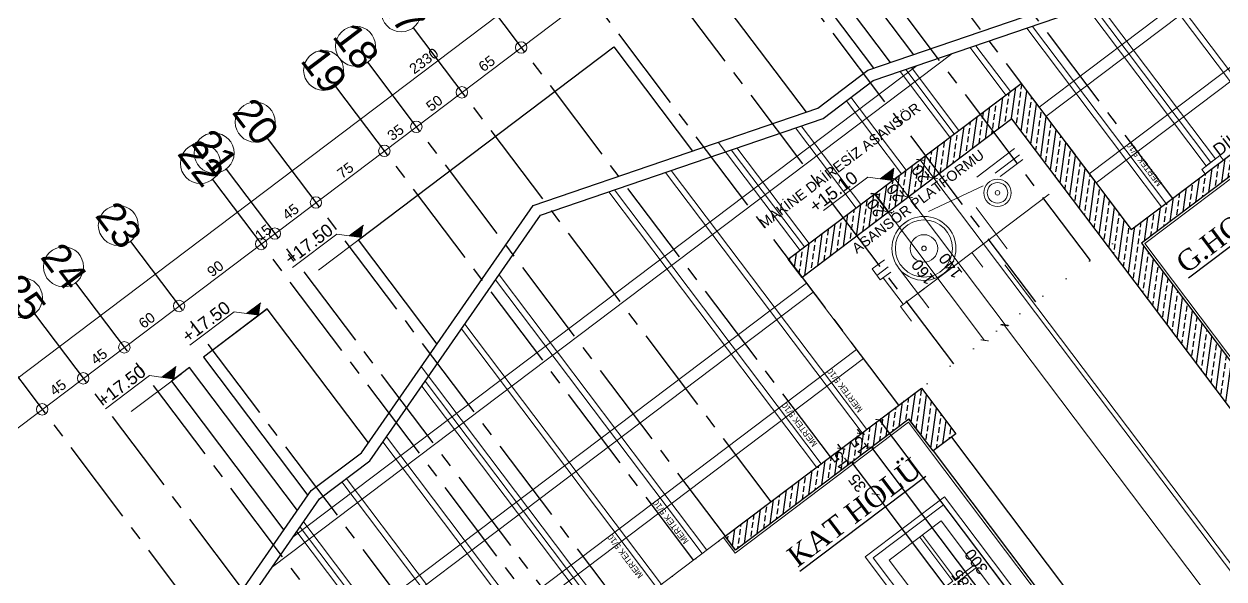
# Model space of a CAD drawing. Header units: millimetres. Extents: x 2232 to 85269, y -3593 to 5869.
# Drawn here: x 7541.7 to 7804.1, y -403.4 to -282.1 of the extents above; entities that cross this region are included whole.
import ezdxf

# ---------------------------------------------------------------- set-up
doc = ezdxf.new("R2010")
doc.units = ezdxf.units.MM
for name, pattern in [('CENTER2', [112.5, 75, -12.5, 12.5, -12.5]), ('DASHDOT2', [12.7, 6.35, -3.175, 0, -3.175]), ('DOTX2', [0.5, 0, -0.5])]:
    doc.linetypes.add(name, pattern=pattern)
for name, color, linetype in [("'YAZI", 7, 'Continuous'), ('DOĞRAMA', 33, 'Continuous'), ('GORUNUS', 125, 'Continuous'), ('Standart', 7, 'Continuous'), ('Yazi', 7, 'Continuous'), ('Ölçülendirme', 7, 'Continuous')]:
    doc.layers.add(name, color=color, linetype=linetype)
for name, color, linetype, lineweight in [('aks', 251, 'DASHDOT2', 35), ('DENIZLIK', 8, 'Continuous', 20), ('duvar', 232, 'Continuous', 30), ('G4', 67, 'Continuous', 30), ('iz', 1, 'DOTX2', 20), ('Kiris', 7, 'Continuous', 30), ('Mertek', 137, 'Continuous', 5), ('sıva iç', 21, 'Continuous', 0), ('tefriş', 252, 'Continuous', 5), ('yazı', 11, 'Continuous', 20), ('ölçü iç', 170, 'Continuous', 9), ('ÖLÇÜ İÇ', 7, 'Continuous', 9)]:
    doc.layers.add(name, color=color, linetype=linetype, lineweight=lineweight)
doc.styles.add('arial_1_18', font='arial.ttf', dxfattribs={"height": 0.2})
doc.styles.get("Standard").update_dxf_attribs({"font": 'arial.ttf'})
doc.styles.add('Times roman', font='times.ttf')
doc.dimstyles.new('zulay iç ölçü', dxfattribs={"dimtxt": 10, "dimasz": 5, "dimexe": 0.18, "dimexo": 0, "dimgap": 2, "dimtad": 3, "dimdec": 0, "dimzin": 0, "dimdsep": 46, "dimtxsty": 'Standard', "dimblk": 'ARCHTICK', "dimcen": 0.09, "dimse1": 1, "dimse2": 1, "dimadec": 0, "dimazin": 0, "dimtfac": 1, "dimtdec": 0, "dimtix": 1, "dimtofl": 0, "dimtmove": 0, "dimatfit": 3, "dimldrblk": 'ARCHTICK', "dimfxl": 1, "dimtolj": 1, "dimtzin": 0, "dimarcsym": 0})
pattern_1 = [(45, (0, 0), (-7.071068, 7.071068), []), (45, (7.071, 0), (-7.071068, 7.071068), [5, -2.5])]

# ---------------------------------------------------------------- blocks, each defined once
blk = doc.blocks.new('dsafsdfd')
at = {"layer": 'yazı'}
blk.add_hatch(color=256, dxfattribs=at).paths.add_polyline_path([(0, 4.89), (-9.78, 4.89), (-4.89, 0)])
for p, q in [((-45.23, 9.78), (-14.67, 9.78)), ((-14.67, 9.78), (-4.89, 0)), ((-34.77, 0), (0, 0)), ((-9.78, 4.89), (0, 4.89))]:
    blk.add_line(p, q, dxfattribs=at)
blk = doc.blocks.new('IDE991Entity4294')
at = {"layer": 'Standart', "linetype": 'Continuous', "lineweight": -3}
h = blk.add_hatch(dxfattribs=at)
h.set_pattern_fill('ANSI33', color=171, scale=40, style=0)
h.set_pattern_definition(pattern_1)
h.paths.add_polyline_path([(1570, 1350), (1545, 1350), (1545, 1510), (1570, 1510)])
blk = doc.blocks.new('IDE991Entity4295')
at = {"layer": 'Standart', "linetype": 'Continuous', "lineweight": -3}
h = blk.add_hatch(dxfattribs=at)
h.set_pattern_fill('ANSI33', color=171, scale=40, style=0)
h.set_pattern_definition(pattern_1)
h.paths.add_polyline_path([(1545, 1490), (1315, 1490), (1315, 1510), (1545, 1510)])
blk = doc.blocks.new('IDE991Entity4297')
at = {"layer": 'Standart', "linetype": 'Continuous', "lineweight": -3}
h = blk.add_hatch(dxfattribs=at)
h.set_pattern_fill('ANSI33', color=171, scale=40, style=0)
h.set_pattern_definition(pattern_1)
h.paths.add_polyline_path([(2175, 1335), (1570, 1335), (1570, 1350), (2175, 1350)])
blk = doc.blocks.new('IDE991Entity4299')
at = {"layer": 'Standart', "linetype": 'Continuous', "lineweight": -3}
h = blk.add_hatch(dxfattribs=at)
h.set_pattern_fill('ANSI33', color=171, scale=40, style=0)
h.set_pattern_definition(pattern_1)
h.paths.add_polyline_path([(1570, 1050), (1545, 1050), (1545, 1350), (1570, 1350)])
blk = doc.blocks.new('IDE991Entity4302')
at = {"layer": 'Standart', "linetype": 'Continuous', "lineweight": -3}
h = blk.add_hatch(dxfattribs=at)
h.set_pattern_fill('ANSI33', color=171, scale=40, style=0)
h.set_pattern_definition(pattern_1)
h.paths.add_polyline_path([(1340, 1300), (1315, 1300), (1315, 1350), (1340, 1350)])
blk = doc.blocks.new('IDE991Entity4303')
at = {"layer": 'Standart', "linetype": 'Continuous', "lineweight": -3}
h = blk.add_hatch(dxfattribs=at)
h.set_pattern_fill('ANSI33', color=171, scale=40, style=0)
h.set_pattern_definition(pattern_1)
h.paths.add_polyline_path([(1315, 1335), (1125, 1335), (1125, 1350), (1315, 1350)])
blk = doc.blocks.new('IDE991Entity5272')
at = {"layer": 'Standart', "color": 159, "linetype": 'Continuous', "lineweight": -3}
blk.add_lwpolyline([(1545, 1350), (1545, 1490)], dxfattribs=at)
blk = doc.blocks.new('IDE991Entity5273')
at = {"layer": 'Standart', "color": 159, "linetype": 'Continuous', "lineweight": -3}
blk.add_lwpolyline([(1570, 1510), (1570, 1350)], dxfattribs=at)
blk = doc.blocks.new('IDE991Entity5274')
at = {"layer": 'Standart', "color": 159, "linetype": 'Continuous', "lineweight": -3}
blk.add_lwpolyline([(1315, 1510), (1570, 1510)], dxfattribs=at)
blk = doc.blocks.new('IDE991Entity5275')
at = {"layer": 'Standart', "color": 159, "linetype": 'Continuous', "lineweight": -3}
blk.add_lwpolyline([(1315, 1490), (1315, 1510)], dxfattribs=at)
blk = doc.blocks.new('IDE991Entity5276')
at = {"layer": 'Standart', "color": 159, "linetype": 'Continuous', "lineweight": -3}
blk.add_lwpolyline([(1545, 1490), (1315, 1490)], dxfattribs=at)
blk = doc.blocks.new('IDE991Entity5280')
at = {"layer": 'Standart', "color": 159, "linetype": 'Continuous', "lineweight": -3}
blk.add_lwpolyline([(2175, 1335), (1570, 1335)], dxfattribs=at)
blk = doc.blocks.new('IDE991Entity5281')
at = {"layer": 'Standart', "color": 159, "linetype": 'Continuous', "lineweight": -3}
blk.add_lwpolyline([(1570, 1350), (1575, 1350)], dxfattribs=at)
blk = doc.blocks.new('IDE991Entity5287')
at = {"layer": 'Standart', "color": 159, "linetype": 'Continuous', "lineweight": -3}
blk.add_lwpolyline([(1545, -250), (1545, 1350)], dxfattribs=at)
blk = doc.blocks.new('IDE991Entity5295')
at = {"layer": 'Standart', "color": 159, "linetype": 'Continuous', "lineweight": -3}
blk.add_lwpolyline([(1315, 1300), (1315, 1335)], dxfattribs=at)
blk = doc.blocks.new('IDE991Entity5296')
at = {"layer": 'Standart', "color": 159, "linetype": 'Continuous', "lineweight": -3}
blk.add_lwpolyline([(1340, 1300), (1315, 1300)], dxfattribs=at)
blk = doc.blocks.new('IDE991Entity5297')
at = {"layer": 'Standart', "color": 159, "linetype": 'Continuous', "lineweight": -3}
blk.add_lwpolyline([(1340, 1350), (1340, 1300)], dxfattribs=at)
blk = doc.blocks.new('IDE991Entity5298')
at = {"layer": 'Standart', "color": 159, "linetype": 'Continuous', "lineweight": -3}
blk.add_lwpolyline([(1315, 1350), (1340, 1350)], dxfattribs=at)
blk = doc.blocks.new('IDE991Entity5299')
at = {"layer": 'Standart', "color": 159, "linetype": 'Continuous', "lineweight": -3}
blk.add_lwpolyline([(1125, 1335), (1125, 1350)], dxfattribs=at)
blk = doc.blocks.new('IDE991Entity5300')
at = {"layer": 'Standart', "color": 159, "linetype": 'Continuous', "lineweight": -3}
blk.add_lwpolyline([(1315, 1335), (1125, 1335)], dxfattribs=at)
blk = doc.blocks.new('IDE991Entity5301')
at = {"layer": 'Standart', "color": 159, "linetype": 'Continuous', "lineweight": -3}
blk.add_lwpolyline([(1125, 1350), (1315, 1350)], dxfattribs=at)
blk = doc.blocks.new('IDE991Entity5591')
at = {"layer": 'Standart', "color": 159, "linetype": 'Continuous', "lineweight": -3}
blk.add_lwpolyline([(1570, 1335), (1570, 1050)], dxfattribs=at)
blk = doc.blocks.new('IDE991Entity6529')
at = {"layer": 'Standart', "color": 159, "linetype": 'Continuous', "lineweight": -3}
blk.add_lwpolyline([(1575, 1350), (2175, 1350)], dxfattribs=at)
blk = doc.blocks.new('TRRTYT')
at = {"layer": 'Standart'}
for name in ['IDE991Entity4295', 'IDE991Entity5274', 'IDE991Entity5275', 'IDE991Entity4294', 'IDE991Entity5273', 'IDE991Entity5276', 'IDE991Entity5272', 'IDE991Entity4303', 'IDE991Entity5299', 'IDE991Entity5301', 'IDE991Entity4302', 'IDE991Entity5298', 'IDE991Entity5297', 'IDE991Entity4299', 'IDE991Entity5287', 'IDE991Entity4297', 'IDE991Entity5281', 'IDE991Entity6529', 'IDE991Entity5300', 'IDE991Entity5295', 'IDE991Entity5280', 'IDE991Entity5591', 'IDE991Entity5296']:
    blk.add_blockref(name, (1034515.6, -397430.9), dxfattribs=at)
blk = doc.blocks.new('FGDGFDGDF')
at = {"layer": 'DOĞRAMA', "lineweight": 18}
for p, q in [((681226.9, -207243.1), (681226.9, -207453.1)), ((681226.9, -207243.1), (681313.9, -207243.1)), ((681231.9, -207248.1), (681231.9, -207453.1)), ((681231.9, -207248.1), (681308.9, -207248.1)), ((681308.9, -207248.1), (681308.9, -207453.1)), ((681313.9, -207243.1, 0), (681313.9, -207453.1)), ((681313.9, -207243.1, 0), (681313.9, -207453.1)), ((681241.9, -207258.1), (681241.9, -207443.1, 0)), ((681241.9, -207258.1), (681298.9, -207258.1)), ((681262.5, -207258.1), (681262.5, -207306.3)), ((681265.5, -207258.1), (681265.5, -207306.3)), ((681298.9, -207258.1), (681298.9, -207443.1, 0.9)), ((681241.9, -207306.3), (681262.5, -207306.3)), ((681241.9, -207309.3), (681262.5, -207309.3)), ((681262.5, -207309.3), (681262.5, -207379.4)), ((681262.5, -207309.3), (681262.5, -207379.4, 1)), ((681265.5, -207306.3), (681298.9, -207306.3)), ((681265.5, -207309.3), (681265.5, -207379.4)), ((681265.5, -207309.3), (681298.9, -207309.3)), ((681265.5, -207309.3), (681265.5, -207379.4, 1)), ((681302.4, -207342.2), (681302.4, -207345.5)), ((681303.4, -207341.2), (681304.9, -207341.2)), ((681305.9, -207342.2), (681305.9, -207357.7)), ((681292.6, -207346.3), (681292.6, -207346.7)), ((681293.4, -207345.5), (681304.1, -207345.5)), ((681293.4, -207347.5), (681304.1, -207347.5)), ((681298.9, -207349.6), (681298.9, -207363.1)), ((681302.4, -207347.5), (681302.4, -207357.7)), ((681304.9, -207346.3), (681304.9, -207346.7)), ((681303.4, -207358.7), (681304.9, -207358.7)), ((681303.9, -207353.9), (681303.8, -207354.3)), ((681304.5, -207353.9), (681304.6, -207354.3)), ((681308.9, -207373.1, -0.3), (681308.9, -207453.1)), ((681241.9, -207379.4, -0.8), (681262.5, -207379.4, -0.8)), ((681241.9, -207379.4, -0.8), (681262.5, -207379.4, -0.8)), ((681241.9, -207384.4, -0.8), (681262.7, -207384.4, -0.8)), ((681262.7, -207384.4, -0.8), (681262.7, -207443.1)), ((681265.5, -207379.4, -0.8), (681298.9, -207379.4, -0.8)), ((681265.7, -207384.4, -0.8), (681265.7, -207443.1)), ((681265.7, -207384.4, -0.8), (681298.9, -207384.4, -0.8)), ((681241.9, -207443.1), (681293.9, -207443.1)), ((681241.9, -207443.1), (681262.7, -207443.1)), ((681265.7, -207443.1), (681298.9, -207443.1)), ((681226.9, -207453.1), (681313.9, -207453.1)), ((681308.9, -207453.1), (681226.9, -207453.1)), ((681231.9, -207453.1), (681226.9, -207453.1)), ((681226.9, -207453.1), (681313.9, -207453.1))]:
    blk.add_line(p, q, dxfattribs=at)
blk.add_lwpolyline([(681303.8, -207354.3, 0.012607), (681303.8, -207354.5, 0.072446), (681303.8, -207354.7, 0.071795), (681303.9, -207355, 0.083158), (681304, -207355.2, 0.146367), (681304, -207355.3, 0.132534), (681304.2, -207355.4, 0.233641), (681304.3, -207355.3, 0.106696), (681304.4, -207355.2, 0.083158), (681304.5, -207355, 0.071795), (681304.6, -207354.7, 0.072534), (681304.6, -207354.5, 0.012612), (681304.6, -207354.3, 0.114829)], format="xyb", dxfattribs=at)
for centre, radius, start, end in [((681303.4, -207342.2), 1, 90, 180), ((681304.9, -207342.2), 1, 0, 90), ((681293.4, -207346.3), 0.8, 90, 180), ((681293.4, -207346.7), 0.8, 180, 270), ((681304.2, -207353.2), 0.455, 341.5986, 197.7893), ((681303.3, -207353.7), 0.654, 345.1054, 40.0093), ((681304.1, -207346.3), 0.8, 0, 90), ((681304.1, -207346.7), 0.8, 270, 0), ((681305.1, -207353.7), 0.654, 140.5175, 194.8946), ((681303.4, -207357.7), 1, 180, 270), ((681304.9, -207357.7), 1, 270, 0)]:
    blk.add_arc(centre, radius, start, end, dxfattribs=at)
blk = doc.blocks.new('_ArchTick')
at = {"color": 0, "linetype": 'ByBlock', "const_width": 0.15}
blk.add_lwpolyline([(-0.5, -0.5), (0.5, 0.5)], dxfattribs=at)
blk = doc.blocks.new('*D2435')
at = {"layer": 'Defpoints', "color": 0, "transparency": 16777216}
for p in [(661197.5, -126478.5), (661197.5, -126493.5), (661204.5, -126493.5)]:
    blk.add_point(p, dxfattribs=at)
at = {"layer": 'ÖLÇÜ İÇ', "color": 0, "lineweight": -2, "transparency": 16777216}
for p, q in [((661204.5, -126478.5), (661204.5, -126473.5)), ((661204.5, -126493.5), (661204.5, -126498.5))]:
    blk.add_line(p, q, dxfattribs=at)
at = {"layer": 'ÖLÇÜ İÇ', "color": 0, "lineweight": -2, "transparency": 16777216, "xscale": 5, "yscale": 5, "zscale": 5}
for p, rotation in [((661204.5, -126478.5), 270), ((661204.5, -126493.5), 90)]:
    blk.add_blockref('_ArchTick', p, dxfattribs=dict(at, rotation=rotation))
at = {"layer": 'ÖLÇÜ İÇ', "color": 0, "transparency": 16777216, "insert": (661197.5, -126486), "char_height": 10, "attachment_point": 5, "rotation": 90}
blk.add_mtext('\\A1;15', dxfattribs=at)
blk = doc.blocks.new('*D2436')
at = {"layer": 'Defpoints', "color": 0, "transparency": 16777216}
for p in [(661197.5, -126493.5), (661177.2, -126528.5), (661204.5, -126528.5)]:
    blk.add_point(p, dxfattribs=at)
at = {"layer": 'ÖLÇÜ İÇ', "color": 0, "lineweight": -2, "transparency": 16777216}
blk.add_line((661204.5, -126493.5), (661204.5, -126528.5), dxfattribs=at)
at = {"layer": 'ÖLÇÜ İÇ', "color": 0, "lineweight": -2, "transparency": 16777216, "xscale": 5, "yscale": 5, "zscale": 5}
for p, rotation in [((661204.5, -126493.5), 90), ((661204.5, -126528.5), 270)]:
    blk.add_blockref('_ArchTick', p, dxfattribs=dict(at, rotation=rotation))
at = {"layer": 'ÖLÇÜ İÇ', "color": 0, "transparency": 16777216, "insert": (661197.5, -126511), "char_height": 10, "attachment_point": 5, "rotation": 90}
blk.add_mtext('\\A1;35', dxfattribs=at)
blk = doc.blocks.new('*D2437')
at = {"layer": 'Defpoints', "color": 0, "transparency": 16777216}
for p in [(661177.2, -126528.5), (661187, -126778.5), (661204.5, -126778.5)]:
    blk.add_point(p, dxfattribs=at)
at = {"layer": 'ÖLÇÜ İÇ', "color": 0, "lineweight": -2, "transparency": 16777216}
blk.add_line((661204.5, -126528.5), (661204.5, -126778.5), dxfattribs=at)
at = {"layer": 'ÖLÇÜ İÇ', "color": 0, "lineweight": -2, "transparency": 16777216, "xscale": 5, "yscale": 5, "zscale": 5}
for p, rotation in [((661204.5, -126528.5), 90), ((661204.5, -126778.5), 270)]:
    blk.add_blockref('_ArchTick', p, dxfattribs=dict(at, rotation=rotation))
at = {"layer": 'ÖLÇÜ İÇ', "color": 0, "transparency": 16777216, "insert": (661197.5, -126653.5), "char_height": 10, "attachment_point": 5, "rotation": 90}
blk.add_mtext('\\A1;250', dxfattribs=at)
blk = doc.blocks.new('*D2438')
at = {"layer": 'Defpoints', "color": 0, "transparency": 16777216}
for p in [(661246.2, -126478.5), (661246.2, -126778.5), (661246.2, -126778.5)]:
    blk.add_point(p, dxfattribs=at)
at = {"layer": 'ÖLÇÜ İÇ', "color": 0, "lineweight": -2, "transparency": 16777216}
blk.add_line((661246.2, -126478.5), (661246.2, -126778.5), dxfattribs=at)
at = {"layer": 'ÖLÇÜ İÇ', "color": 0, "lineweight": -2, "transparency": 16777216, "xscale": 5, "yscale": 5, "zscale": 5}
for p, rotation in [((661246.2, -126478.5), 90), ((661246.2, -126778.5), 270)]:
    blk.add_blockref('_ArchTick', p, dxfattribs=dict(at, rotation=rotation))
at = {"layer": 'ÖLÇÜ İÇ', "color": 0, "transparency": 16777216, "insert": (661239.2, -126628.5), "char_height": 10, "attachment_point": 5, "rotation": 90}
blk.add_mtext('\\A1;300', dxfattribs=at)
blk = doc.blocks.new('*D2439')
at = {"layer": 'Defpoints', "color": 0, "transparency": 16777216}
for p in [(661221, -126478.5), (661178.9, -126493.5), (661226.2, -126493.5)]:
    blk.add_point(p, dxfattribs=at)
at = {"layer": 'ÖLÇÜ İÇ', "color": 0, "lineweight": -2, "transparency": 16777216}
for p, q in [((661226.2, -126478.5), (661226.2, -126473.5)), ((661226.2, -126493.5), (661226.2, -126498.5))]:
    blk.add_line(p, q, dxfattribs=at)
at = {"layer": 'ÖLÇÜ İÇ', "color": 0, "lineweight": -2, "transparency": 16777216, "xscale": 5, "yscale": 5, "zscale": 5}
for p, rotation in [((661226.2, -126478.5), 270), ((661226.2, -126493.5), 90)]:
    blk.add_blockref('_ArchTick', p, dxfattribs=dict(at, rotation=rotation))
at = {"layer": 'ÖLÇÜ İÇ', "color": 0, "transparency": 16777216, "insert": (661219.2, -126486), "char_height": 10, "attachment_point": 5, "rotation": 90}
blk.add_mtext('\\A1;15', dxfattribs=at)
blk = doc.blocks.new('*D2440')
at = {"layer": 'Defpoints', "color": 0, "transparency": 16777216}
for p in [(661178.9, -126493.5), (661226.2, -126778.5), (661226.2, -126778.5)]:
    blk.add_point(p, dxfattribs=at)
at = {"layer": 'ÖLÇÜ İÇ', "color": 0, "lineweight": -2, "transparency": 16777216}
blk.add_line((661226.2, -126493.5), (661226.2, -126778.5), dxfattribs=at)
at = {"layer": 'ÖLÇÜ İÇ', "color": 0, "lineweight": -2, "transparency": 16777216, "xscale": 5, "yscale": 5, "zscale": 5}
for p, rotation in [((661226.2, -126493.5), 90), ((661226.2, -126778.5), 270)]:
    blk.add_blockref('_ArchTick', p, dxfattribs=dict(at, rotation=rotation))
at = {"layer": 'ÖLÇÜ İÇ', "color": 0, "transparency": 16777216, "insert": (661219.2, -126636), "char_height": 10, "attachment_point": 5, "rotation": 90}
blk.add_mtext('\\A1;285', dxfattribs=at)
blk = doc.blocks.new('*D2445')
at = {"layer": 'Defpoints', "color": 0, "transparency": 16777216}
for p in [(661221, -126478.5), (661178.9, -126493.5), (661226.2, -126493.5)]:
    blk.add_point(p, dxfattribs=at)
at = {"layer": 'ÖLÇÜ İÇ', "color": 0, "lineweight": -2, "transparency": 16777216}
for p, q in [((661226.2, -126478.5), (661226.2, -126473.5)), ((661226.2, -126493.5), (661226.2, -126498.5))]:
    blk.add_line(p, q, dxfattribs=at)
at = {"layer": 'ÖLÇÜ İÇ', "color": 0, "lineweight": -2, "transparency": 16777216, "xscale": 5, "yscale": 5, "zscale": 5}
for p, rotation in [((661226.2, -126478.5), 270), ((661226.2, -126493.5), 90)]:
    blk.add_blockref('_ArchTick', p, dxfattribs=dict(at, rotation=rotation))
at = {"layer": 'ÖLÇÜ İÇ', "color": 0, "transparency": 16777216, "insert": (661219.2, -126486), "char_height": 10, "attachment_point": 5, "rotation": 90}
blk.add_mtext('\\A1;15', dxfattribs=at)
blk = doc.blocks.new('*D2446')
at = {"layer": 'Defpoints', "color": 0, "transparency": 16777216}
for p in [(661178.9, -126493.5), (661226.2, -126778.5), (661226.2, -126778.5)]:
    blk.add_point(p, dxfattribs=at)
at = {"layer": 'ÖLÇÜ İÇ', "color": 0, "lineweight": -2, "transparency": 16777216}
blk.add_line((661226.2, -126493.5), (661226.2, -126778.5), dxfattribs=at)
at = {"layer": 'ÖLÇÜ İÇ', "color": 0, "lineweight": -2, "transparency": 16777216, "xscale": 5, "yscale": 5, "zscale": 5}
for p, rotation in [((661226.2, -126493.5), 90), ((661226.2, -126778.5), 270)]:
    blk.add_blockref('_ArchTick', p, dxfattribs=dict(at, rotation=rotation))
at = {"layer": 'ÖLÇÜ İÇ', "color": 0, "transparency": 16777216, "insert": (661219.2, -126636), "char_height": 10, "attachment_point": 5, "rotation": 90}
blk.add_mtext('\\A1;285', dxfattribs=at)
blk = doc.blocks.new('*D2451')
at = {"layer": 'Defpoints', "color": 0, "transparency": 16777216}
for p in [(661221, -126478.5), (661178.9, -126493.5), (661226.2, -126493.5)]:
    blk.add_point(p, dxfattribs=at)
at = {"layer": 'ÖLÇÜ İÇ', "color": 0, "lineweight": -2, "transparency": 16777216}
for p, q in [((661226.2, -126478.5), (661226.2, -126473.5)), ((661226.2, -126493.5), (661226.2, -126498.5))]:
    blk.add_line(p, q, dxfattribs=at)
at = {"layer": 'ÖLÇÜ İÇ', "color": 0, "lineweight": -2, "transparency": 16777216, "xscale": 5, "yscale": 5, "zscale": 5}
for p, rotation in [((661226.2, -126478.5), 270), ((661226.2, -126493.5), 90)]:
    blk.add_blockref('_ArchTick', p, dxfattribs=dict(at, rotation=rotation))
at = {"layer": 'ÖLÇÜ İÇ', "color": 0, "transparency": 16777216, "insert": (661219.2, -126486), "char_height": 10, "attachment_point": 5, "rotation": 90}
blk.add_mtext('\\A1;15', dxfattribs=at)
blk = doc.blocks.new('*D2452')
at = {"layer": 'Defpoints', "color": 0, "transparency": 16777216}
for p in [(661178.9, -126493.5), (661226.2, -126778.5), (661226.2, -126778.5)]:
    blk.add_point(p, dxfattribs=at)
at = {"layer": 'ÖLÇÜ İÇ', "color": 0, "lineweight": -2, "transparency": 16777216}
blk.add_line((661226.2, -126493.5), (661226.2, -126778.5), dxfattribs=at)
at = {"layer": 'ÖLÇÜ İÇ', "color": 0, "lineweight": -2, "transparency": 16777216, "xscale": 5, "yscale": 5, "zscale": 5}
for p, rotation in [((661226.2, -126493.5), 90), ((661226.2, -126778.5), 270)]:
    blk.add_blockref('_ArchTick', p, dxfattribs=dict(at, rotation=rotation))
at = {"layer": 'ÖLÇÜ İÇ', "color": 0, "transparency": 16777216, "insert": (661219.2, -126636), "char_height": 10, "attachment_point": 5, "rotation": 90}
blk.add_mtext('\\A1;285', dxfattribs=at)
blk = doc.blocks.new('*D2454')
at = {"layer": 'Defpoints', "color": 0, "transparency": 16777216}
for p in [(661221, -126478.5), (661178.9, -126493.5), (661226.2, -126493.5)]:
    blk.add_point(p, dxfattribs=at)
at = {"layer": 'ÖLÇÜ İÇ', "color": 0, "lineweight": -2, "transparency": 16777216}
for p, q in [((661226.2, -126478.5), (661226.2, -126473.5)), ((661226.2, -126493.5), (661226.2, -126498.5))]:
    blk.add_line(p, q, dxfattribs=at)
at = {"layer": 'ÖLÇÜ İÇ', "color": 0, "lineweight": -2, "transparency": 16777216, "xscale": 5, "yscale": 5, "zscale": 5}
for p, rotation in [((661226.2, -126478.5), 270), ((661226.2, -126493.5), 90)]:
    blk.add_blockref('_ArchTick', p, dxfattribs=dict(at, rotation=rotation))
at = {"layer": 'ÖLÇÜ İÇ', "color": 0, "transparency": 16777216, "insert": (661219.2, -126486), "char_height": 10, "attachment_point": 5, "rotation": 90}
blk.add_mtext('\\A1;15', dxfattribs=at)
blk = doc.blocks.new('*D2455')
at = {"layer": 'Defpoints', "color": 0, "transparency": 16777216}
for p in [(661178.9, -126493.5), (661226.2, -126778.5), (661226.2, -126778.5)]:
    blk.add_point(p, dxfattribs=at)
at = {"layer": 'ÖLÇÜ İÇ', "color": 0, "lineweight": -2, "transparency": 16777216}
blk.add_line((661226.2, -126493.5), (661226.2, -126778.5), dxfattribs=at)
at = {"layer": 'ÖLÇÜ İÇ', "color": 0, "lineweight": -2, "transparency": 16777216, "xscale": 5, "yscale": 5, "zscale": 5}
for p, rotation in [((661226.2, -126493.5), 90), ((661226.2, -126778.5), 270)]:
    blk.add_blockref('_ArchTick', p, dxfattribs=dict(at, rotation=rotation))
at = {"layer": 'ÖLÇÜ İÇ', "color": 0, "transparency": 16777216, "insert": (661219.2, -126636), "char_height": 10, "attachment_point": 5, "rotation": 90}
blk.add_mtext('\\A1;285', dxfattribs=at)
blk = doc.blocks.new('*D2456')
at = {"layer": 'Defpoints', "color": 0, "transparency": 16777216}
for p in [(661221, -126478.5), (661178.9, -126493.5), (661226.2, -126493.5)]:
    blk.add_point(p, dxfattribs=at)
at = {"layer": 'ÖLÇÜ İÇ', "color": 0, "lineweight": -2, "transparency": 16777216}
for p, q in [((661226.2, -126478.5), (661226.2, -126473.5)), ((661226.2, -126493.5), (661226.2, -126498.5))]:
    blk.add_line(p, q, dxfattribs=at)
at = {"layer": 'ÖLÇÜ İÇ', "color": 0, "lineweight": -2, "transparency": 16777216, "xscale": 5, "yscale": 5, "zscale": 5}
for p, rotation in [((661226.2, -126478.5), 270), ((661226.2, -126493.5), 90)]:
    blk.add_blockref('_ArchTick', p, dxfattribs=dict(at, rotation=rotation))
at = {"layer": 'ÖLÇÜ İÇ', "color": 0, "transparency": 16777216, "insert": (661219.2, -126486), "char_height": 10, "attachment_point": 5, "rotation": 90}
blk.add_mtext('\\A1;15', dxfattribs=at)
blk = doc.blocks.new('*D2457')
at = {"layer": 'Defpoints', "color": 0, "transparency": 16777216}
for p in [(661178.9, -126493.5), (661226.2, -126778.5), (661226.2, -126778.5)]:
    blk.add_point(p, dxfattribs=at)
at = {"layer": 'ÖLÇÜ İÇ', "color": 0, "lineweight": -2, "transparency": 16777216}
blk.add_line((661226.2, -126493.5), (661226.2, -126778.5), dxfattribs=at)
at = {"layer": 'ÖLÇÜ İÇ', "color": 0, "lineweight": -2, "transparency": 16777216, "xscale": 5, "yscale": 5, "zscale": 5}
for p, rotation in [((661226.2, -126493.5), 90), ((661226.2, -126778.5), 270)]:
    blk.add_blockref('_ArchTick', p, dxfattribs=dict(at, rotation=rotation))
at = {"layer": 'ÖLÇÜ İÇ', "color": 0, "transparency": 16777216, "insert": (661219.2, -126636), "char_height": 10, "attachment_point": 5, "rotation": 90}
blk.add_mtext('\\A1;285', dxfattribs=at)
blk = doc.blocks.new('*D2458')
at = {"layer": 'Defpoints', "color": 0, "transparency": 16777216}
for p in [(661221, -126478.5), (661178.9, -126493.5), (661226.2, -126493.5)]:
    blk.add_point(p, dxfattribs=at)
at = {"layer": 'ÖLÇÜ İÇ', "color": 0, "lineweight": -2, "transparency": 16777216}
for p, q in [((661226.2, -126478.5), (661226.2, -126473.5)), ((661226.2, -126493.5), (661226.2, -126498.5))]:
    blk.add_line(p, q, dxfattribs=at)
at = {"layer": 'ÖLÇÜ İÇ', "color": 0, "lineweight": -2, "transparency": 16777216, "xscale": 5, "yscale": 5, "zscale": 5}
for p, rotation in [((661226.2, -126478.5), 270), ((661226.2, -126493.5), 90)]:
    blk.add_blockref('_ArchTick', p, dxfattribs=dict(at, rotation=rotation))
at = {"layer": 'ÖLÇÜ İÇ', "color": 0, "transparency": 16777216, "insert": (661219.2, -126486), "char_height": 10, "attachment_point": 5, "rotation": 90}
blk.add_mtext('\\A1;15', dxfattribs=at)
blk = doc.blocks.new('*D2459')
at = {"layer": 'Defpoints', "color": 0, "transparency": 16777216}
for p in [(661178.9, -126493.5), (661226.2, -126778.5), (661226.2, -126778.5)]:
    blk.add_point(p, dxfattribs=at)
at = {"layer": 'ÖLÇÜ İÇ', "color": 0, "lineweight": -2, "transparency": 16777216}
blk.add_line((661226.2, -126493.5), (661226.2, -126778.5), dxfattribs=at)
at = {"layer": 'ÖLÇÜ İÇ', "color": 0, "lineweight": -2, "transparency": 16777216, "xscale": 5, "yscale": 5, "zscale": 5}
for p, rotation in [((661226.2, -126493.5), 90), ((661226.2, -126778.5), 270)]:
    blk.add_blockref('_ArchTick', p, dxfattribs=dict(at, rotation=rotation))
at = {"layer": 'ÖLÇÜ İÇ', "color": 0, "transparency": 16777216, "insert": (661219.2, -126636), "char_height": 10, "attachment_point": 5, "rotation": 90}
blk.add_mtext('\\A1;285', dxfattribs=at)
blk = doc.blocks.new('*D2566')
at = {"layer": 'Defpoints', "color": 0, "transparency": 16777216}
for p in [(1294811.5, -408949.5), (1294811.5, -408949.5), (1294767.8, -409089.5)]:
    blk.add_point(p, dxfattribs=at)
at = {"layer": 'sıva iç', "color": 0, "lineweight": -2, "transparency": 16777216}
blk.add_line((1294811.5, -409089.5), (1294811.5, -408949.5), dxfattribs=at)
at = {"layer": 'sıva iç', "color": 0, "lineweight": -2, "transparency": 16777216, "xscale": 5, "yscale": 5, "zscale": 5}
for p, rotation in [((1294811.5, -408949.5), 90), ((1294811.5, -409089.5), 270)]:
    blk.add_blockref('_ArchTick', p, dxfattribs=dict(at, rotation=rotation))
at = {"layer": 'sıva iç', "color": 0, "transparency": 16777216, "insert": (1294804.5, -409019.5), "char_height": 10, "attachment_point": 5, "rotation": 90}
blk.add_mtext('\\A1;140', dxfattribs=at)
blk = doc.blocks.new('*D2567')
at = {"layer": 'Defpoints', "color": 0, "transparency": 16777216}
for p in [(1294789.7, -408929.5), (1294789.7, -408929.5), (1294789.7, -408949.5)]:
    blk.add_point(p, dxfattribs=at)
at = {"layer": 'sıva iç', "color": 0, "lineweight": -2, "transparency": 16777216}
blk.add_line((1294789.7, -408949.5), (1294789.7, -408929.5), dxfattribs=at)
at = {"layer": 'sıva iç', "color": 0, "lineweight": -2, "transparency": 16777216, "xscale": 5, "yscale": 5, "zscale": 5}
for p, rotation in [((1294789.7, -408929.5), 90), ((1294789.7, -408949.5), 270)]:
    blk.add_blockref('_ArchTick', p, dxfattribs=dict(at, rotation=rotation))
at = {"layer": 'sıva iç', "color": 0, "transparency": 16777216, "insert": (1294782.7, -408939.5), "char_height": 10, "attachment_point": 5, "rotation": 90}
blk.add_mtext('\\A1;20', dxfattribs=at)
blk = doc.blocks.new('*D2568')
at = {"layer": 'Defpoints', "color": 0, "transparency": 16777216}
for p in [(1294830, -408949.5), (1294839, -410869.5), (1294839, -410869.5)]:
    blk.add_point(p, dxfattribs=at)
at = {"layer": 'sıva iç', "color": 0, "lineweight": -2, "transparency": 16777216}
blk.add_line((1294839, -408949.5), (1294839, -410869.5), dxfattribs=at)
at = {"layer": 'sıva iç', "color": 0, "lineweight": -2, "transparency": 16777216, "xscale": 5, "yscale": 5, "zscale": 5}
for p, rotation in [((1294839, -408949.5), 90), ((1294839, -410869.5), 270)]:
    blk.add_blockref('_ArchTick', p, dxfattribs=dict(at, rotation=rotation))
at = {"layer": 'sıva iç', "color": 0, "transparency": 16777216, "insert": (1294832, -409909.5), "char_height": 10, "attachment_point": 5, "rotation": 90}
blk.add_mtext('\\A1;1920', dxfattribs=at)
blk = doc.blocks.new('*D2569')
at = {"layer": 'Defpoints', "color": 0, "transparency": 16777216}
for p in [(1294811.5, -409089.5), (1294810.7, -410689.5), (1294810.7, -410689.5)]:
    blk.add_point(p, dxfattribs=at)
at = {"layer": 'sıva iç', "color": 0, "lineweight": -2, "transparency": 16777216}
blk.add_line((1294810.7, -409089.5), (1294810.7, -410689.5), dxfattribs=at)
at = {"layer": 'sıva iç', "color": 0, "lineweight": -2, "transparency": 16777216, "xscale": 5, "yscale": 5, "zscale": 5}
for p, rotation in [((1294810.7, -409089.5), 90), ((1294810.7, -410689.5), 270)]:
    blk.add_blockref('_ArchTick', p, dxfattribs=dict(at, rotation=rotation))
at = {"layer": 'sıva iç', "color": 0, "transparency": 16777216, "insert": (1294803.7, -409889.5), "char_height": 10, "attachment_point": 5, "rotation": 90}
blk.add_mtext('\\A1;1600', dxfattribs=at)
blk = doc.blocks.new('*D2570')
at = {"layer": 'Defpoints', "color": 0, "transparency": 16777216}
for p in [(1294775.3, -408929.5), (1294767.8, -409089.5), (1294789, -409089.5)]:
    blk.add_point(p, dxfattribs=at)
at = {"layer": 'sıva iç', "color": 0, "lineweight": -2, "transparency": 16777216}
blk.add_line((1294789, -408929.5), (1294789, -409089.5), dxfattribs=at)
at = {"layer": 'sıva iç', "color": 0, "lineweight": -2, "transparency": 16777216, "xscale": 5, "yscale": 5, "zscale": 5}
for p, rotation in [((1294789, -408929.5), 90), ((1294789, -409089.5), 270)]:
    blk.add_blockref('_ArchTick', p, dxfattribs=dict(at, rotation=rotation))
at = {"layer": 'sıva iç', "color": 0, "transparency": 16777216, "insert": (1294782, -409009.5), "char_height": 10, "attachment_point": 5, "rotation": 90}
blk.add_mtext('\\A1;160', dxfattribs=at)
blk = doc.blocks.new('*D2571')
at = {"layer": 'Defpoints', "color": 0, "transparency": 16777216}
for p in [(1294830, -408929.5), (1294830, -408949.5), (1294839, -408949.5)]:
    blk.add_point(p, dxfattribs=at)
at = {"layer": 'sıva iç', "color": 0, "lineweight": -2, "transparency": 16777216}
blk.add_line((1294839, -408929.5), (1294839, -408949.5), dxfattribs=at)
at = {"layer": 'sıva iç', "color": 0, "lineweight": -2, "transparency": 16777216, "xscale": 5, "yscale": 5, "zscale": 5}
for p, rotation in [((1294839, -408929.5), 90), ((1294839, -408949.5), 270)]:
    blk.add_blockref('_ArchTick', p, dxfattribs=dict(at, rotation=rotation))
at = {"layer": 'sıva iç', "color": 0, "transparency": 16777216, "insert": (1294832, -408939.5), "char_height": 10, "attachment_point": 5, "rotation": 90}
blk.add_mtext('\\A1;20', dxfattribs=at)
blk = doc.blocks.new('*D2572')
at = {"layer": 'Defpoints', "color": 0, "transparency": 16777216}
for p in [(1294802.5, -408929.5), (1294802.5, -408949.5), (1294811.5, -408949.5)]:
    blk.add_point(p, dxfattribs=at)
at = {"layer": 'sıva iç', "color": 0, "lineweight": -2, "transparency": 16777216}
blk.add_line((1294811.5, -408929.5), (1294811.5, -408949.5), dxfattribs=at)
at = {"layer": 'sıva iç', "color": 0, "lineweight": -2, "transparency": 16777216, "xscale": 5, "yscale": 5, "zscale": 5}
for p, rotation in [((1294811.5, -408929.5), 90), ((1294811.5, -408949.5), 270)]:
    blk.add_blockref('_ArchTick', p, dxfattribs=dict(at, rotation=rotation))
at = {"layer": 'sıva iç', "color": 0, "transparency": 16777216, "insert": (1294804.5, -408939.5), "char_height": 10, "attachment_point": 5, "rotation": 90}
blk.add_mtext('\\A1;20', dxfattribs=at)
blk = doc.blocks.new('IDE941Entity3925')
at = {"layer": 'Ölçülendirme', "color": 1, "linetype": 'Continuous', "lineweight": 5}
for points in [[(2877, -8), (2877, 2338)], [(2912, -8), (2912, 2338)]]:
    blk.add_lwpolyline(points, dxfattribs=at)
for centre in [(2912, 1240), (2912, 1175), (2912, 1125), (2912, 1090), (2912, 1015), (2912, 970), (2912, 955), (2912, 865), (2912, 805), (2912, 760), (2912, 715)]:
    blk.add_circle(centre, 5, dxfattribs=at)
at = {"layer": 'Ölçülendirme', "color": 1, "linetype": 'Continuous', "lineweight": 5, "style": 'arial_1_18'}
for s, p in [('65', (2909.5, 1200.5)), ('2330', (2874.5, 1151)), ('50', (2909.5, 1143)), ('35', (2909.5, 1100.5)), ('75', (2909.5, 1045.5)), ('45', (2909.5, 985.5)), ('15', (2909.5, 955.5)), ('90', (2909.5, 903)), ('60', (2909.5, 828)), ('45', (2909.5, 775.5)), ('45', (2909.5, 730.5))]:
    blk.add_text(s, height=9, rotation=90, dxfattribs=at).set_placement(p)
blk = doc.blocks.new('DFGFDGHN')
at = {"layer": 'ÖLÇÜ İÇ'}
for base, p1, p2, picture, middle in [((661226.2, -126493.5), (661221, -126478.5), (661178.9, -126493.5), '*D2439', (661219.2, -126486)), ((661226.2, -126493.5), (661221, -126478.5), (661178.9, -126493.5), '*D2445', (661219.2, -126486)), ((661226.2, -126493.5), (661221, -126478.5), (661178.9, -126493.5), '*D2451', (661219.2, -126486)), ((661226.2, -126493.5), (661221, -126478.5), (661178.9, -126493.5), '*D2454', (661219.2, -126486)), ((661226.2, -126493.5), (661221, -126478.5), (661178.9, -126493.5), '*D2456', (661219.2, -126486)), ((661226.2, -126493.5), (661221, -126478.5), (661178.9, -126493.5), '*D2458', (661219.2, -126486)), ((661204.5, -126493.5), (661197.5, -126478.5), (661197.5, -126493.5), '*D2435', (661197.5, -126486)), ((661246.2, -126778.5), (661246.2, -126478.5), (661246.2, -126778.5), '*D2438', (661239.2, -126628.5)), ((661204.5, -126528.5), (661197.5, -126493.5), (661177.2, -126528.5), '*D2436', (661197.5, -126511)), ((661204.5, -126778.5), (661177.2, -126528.5), (661187, -126778.5), '*D2437', (661197.5, -126653.5))]:
    dim = blk.add_linear_dim(base=base, p1=p1, p2=p2, angle=90, dimstyle='zulay iç ölçü', dxfattribs=at)
    dim.commit()
    dim.dimension.update_dxf_attribs({"geometry": picture, "text_midpoint": middle})
for picture in ['*D2440', '*D2446', '*D2452', '*D2455', '*D2457', '*D2459']:
    dim = blk.add_linear_dim(base=(661226.2, -126778.5), p1=(661178.9, -126493.5), p2=(661226.2, -126778.5), angle=90, dimstyle='zulay iç ölçü', override={"dimtmove": 1}, dxfattribs=at)
    dim.commit()
    dim.dimension.update_dxf_attribs({"geometry": picture, "text_midpoint": (661219.2, -126636)})
blk = doc.blocks.new('GHGFHGF')
at = {"layer": 'aks', "color": 251, "linetype": 'CENTER2', "lineweight": -3}
for points in [[(1294094.8, -408570.3), (1294094.8, -409089.5)], [(1294139.8, -408570.3), (1294139.8, -409089.5)], [(1294184.8, -408570.3), (1294184.8, -409089.5)], [(1294244.8, -408570.3), (1294244.8, -409089.5)], [(1294334.8, -408570.3), (1294334.8, -409089.5)], [(1294349.8, -408570.3), (1294349.8, -409089.5)], [(1294394.8, -408570.3), (1294394.8, -409089.5)], [(1294469.8, -408570.3), (1294469.8, -409089.5)], [(1294504.8, -408570.3), (1294504.8, -409089.5)], [(1294554.8, -408570.3), (1294554.8, -409089.5)], [(1294619.8, -408570.3), (1294619.8, -409089.5)], [(1294694.8, -408570.3), (1294694.8, -409089.5)], [(1294754.8, -408570.3), (1294754.8, -409089.5)], [(1294844.8, -408570.3), (1294844.8, -409089.5)], [(1294904.8, -408570.3), (1294904.8, -409089.5)], [(1294949.8, -408570.3), (1294949.8, -409089.5)], [(1294994.8, -408570.3), (1294994.8, -409089.5)]]:
    blk.add_lwpolyline(points, dxfattribs=at)
at = {"layer": 'aks', "color": 30, "linetype": 'Continuous', "lineweight": 5}
for centre in [(1294139.8, -408552.8), (1294184.8, -408552.8), (1294244.8, -408552.8), (1294334.8, -408552.8), (1294349.8, -408552.8), (1294394.8, -408552.8), (1294469.8, -408552.8), (1294504.8, -408552.8), (1294554.8, -408552.8)]:
    blk.add_circle(centre, 17.5, dxfattribs=at)
at = {"layer": 'DENIZLIK'}
for p, q in [((1294377, -408823.1, 1163.8), (1294377, -409084.6, 1163.8)), ((1294712.5, -408823.1, 1163.8), (1294712.5, -408929.5, 1163.8)), ((1294213, -408859.1, 1163.8), (1294213, -409084.6, 1163.8)), ((1294876.6, -408859.1, 1163.8), (1294876.6, -408929.5, 1163.8)), ((1295040.6, -408912.8, 1163.8), (1295040.6, -409084.6, 1163.8))]:
    blk.add_line(p, q, dxfattribs=at)
at = {"layer": 'DENIZLIK', "elevation": 1163.8}
for points in [[(1294372, -408824.7), (1294372, -409084.6), (1294382, -409084.6), (1294382, -408810.9)], [(1294707.5, -408929.5), (1294707.5, -408810.9)], [(1294717.5, -408824.7), (1294717.5, -408929.5)], [(1294208, -408860.7), (1294208, -409084.6), (1294218, -409084.6), (1294218, -408857.5)], [(1294871.6, -408929.5), (1294871.6, -408857.5)], [(1294881.6, -408860.7), (1294881.6, -408929.5)], [(1295045.6, -408914.4), (1295045.6, -409084.6), (1295035.6, -409084.6), (1295035.6, -408911.1)]]:
    blk.add_lwpolyline(points, dxfattribs=at)
blk.add_lwpolyline([(1295030.6, -409084.6), (1295050.6, -409084.6), (1295050.6, -409089.6), (1295030.6, -409089.6)], close=True, dxfattribs=at)
at = {"layer": 'duvar'}
for points in [[(1294694.8, -409139.5), (1294694.8, -409389.5)], [(1294714.8, -409139.5), (1294714.8, -409389.5)]]:
    blk.add_lwpolyline(points, dxfattribs=at)
at = {"layer": 'G4'}
for points in [[(1294219.8, -408846.1), (1294219.8, -408689.5), (1294199.8, -408689.5), (1294199.8, -408852.7)], [(1294304.8, -408836.3), (1294304.8, -408689.5), (1294234.8, -408689.5), (1294234.8, -408841.2)], [(1294404.8, -408803.5), (1294404.8, -408689.5), (1294684.8, -408689.5), (1294684.8, -408803.5)], [(1294784.8, -408836.3), (1294784.8, -408689.5), (1294854.8, -408689.5), (1294854.8, -408841.2)], [(1294869.8, -408846.1), (1294869.8, -408689.5), (1294889.8, -408689.5), (1294889.8, -408852.7)]]:
    blk.add_lwpolyline(points, dxfattribs=at)
at = {"layer": 'GORUNUS', "lineweight": 30}
for points in [[(1293479.8, -409089.5), (1294239.8, -408839.5), (1294294.8, -408839.5), (1294544.8, -408757.6), (1294794.8, -408839.5), (1294849.8, -408839.5), (1295609.8, -409089.5)], [(1293511.8, -409089.5), (1294241.4, -408849.5), (1294296.4, -408849.5), (1294544.8, -408768.1), (1294793.2, -408849.5), (1294848.2, -408849.5), (1295577.8, -409089.5)]]:
    blk.add_lwpolyline(points, dxfattribs=at)
at = {"layer": 'iz', "ltscale": 50}
blk.add_line((1293379.8, -409089.5), (1295709.8, -409089.5), dxfattribs=at)
at = {"layer": 'Mertek', "elevation": 1794.9}
for points in [[(1294484.6, -408787.8), (1294484.6, -409089.5)], [(1294604.9, -408787.8), (1294604.9, -409089.5)], [(1294479.6, -409089.5), (1294479.6, -408789.5)], [(1294609.9, -409089.5), (1294609.9, -408789.5)], [(1294429.8, -409089.5), (1294429.8, -408805.8)], [(1294434.8, -408804.2), (1294434.8, -409089.5)], [(1294654.8, -408804.2), (1294654.8, -409089.5)], [(1294659.8, -409089.5), (1294659.8, -408805.8)], [(1294265.8, -409089.5), (1294265.8, -408849.3)], [(1294270.8, -408849.3), (1294270.8, -409089.5)], [(1294315.6, -409089.5), (1294315.6, -408843.2)], [(1294320.6, -408841.6), (1294320.6, -409089.5)], [(1294769, -408841.6), (1294769, -408929.5)], [(1294774, -408929.5), (1294774, -408843.2)], [(1294818.8, -408849.3), (1294818.8, -408929.5)], [(1294823.8, -408929.5), (1294823.8, -408849.3)], [(1294933, -408877.6), (1294933, -408929.5)], [(1294938, -408929.5), (1294938, -408879.3)], [(1294982.8, -408894), (1294982.8, -409089.5)], [(1294987.8, -409089.5), (1294987.8, -408895.7)], [(1295097, -408931.3), (1295097, -409089.5)], [(1295102, -409089.5), (1295102, -408933)]]:
    blk.add_lwpolyline(points, dxfattribs=at)
at = {"layer": 'sıva iç', "elevation": 1163.8}
for points in [[(1294202.9, -408862.2), (1294886.6, -408862.2)], [(1294172.5, -408872.2), (1294917, -408872.2)], [(1293918.7, -408955.6), (1294694.8, -408955.6)], [(1294949.8, -408955.6), (1295170.7, -408955.6)], [(1293888.3, -408965.6), (1294694.8, -408965.6)], [(1294791.4, -408965.6), (1294798.9, -408965.6)], [(1294949.8, -408965.6), (1295201.1, -408965.6)], [(1293703, -409028.4), (1294694.8, -409028.4)], [(1294949.8, -409028.4), (1295391.8, -409028.4)], [(1293703, -409038.4), (1294694.8, -409038.4)], [(1294949.8, -409038.4), (1295422.2, -409038.4)]]:
    blk.add_lwpolyline(points, dxfattribs=at)
at = {"layer": 'sıva iç'}
for points in [[(1294694.8, -408949.5), (1294694.8, -409089.5)], [(1294694.8, -409389.5), (1294694.8, -409139.5), (1294694.8, -409139.5), (1294694.8, -409104.5), (1294504.8, -409104.5), (1294504.8, -409089.5), (1294164.8, -409089.5)], [(1294692.8, -409387.5), (1294692.8, -409141.5), (1294692.8, -409141.5), (1294692.8, -409106.5), (1294502.8, -409106.5), (1294502.8, -409089.5)]]:
    blk.add_lwpolyline(points, dxfattribs=at)
blk.add_lwpolyline([(1294951.8, -409106.5), (1295077.8, -409106.5), (1295077.8, -409387.5), (1294951.8, -409387.5)], close=True, dxfattribs=at)
at = {"layer": 'tefriş'}
for p, q in [((1294869.3, -408980.9), (1294817.8, -408970.1)), ((1294869.4, -408971.5), (1294911, -408971.5)), ((1294748, -408980.4), (1294761.5, -408980.4)), ((1294748, -408980.4), (1294748, -408992.4)), ((1294748, -408987.4), (1294760.5, -408987.4)), ((1294884.3, -408978.5), (1294911, -408978.5)), ((1294886.2, -408983.5), (1294911, -408983.5)), ((1294748, -408992.4), (1294759.4, -408992.4)), ((1294751.2, -408992.4), (1294751.2, -409021.5)), ((1294767.1, -408993.4), (1294767.1, -409037.5)), ((1294853.1, -408992.4), (1294853.1, -409037.5)), ((1294748, -409021.5), (1294775.1, -409021.5)), ((1294748, -409021.5), (1294748, -409037.5)), ((1294767.1, -409021.5), (1294911, -409021.5)), ((1294826.3, -409021.5), (1294826.3, -409037.5)), ((1294843, -409047.5), (1294843, -410442.7))]:
    blk.add_line(p, q, dxfattribs=at)
for centre, radius in [((1294795.1, -408993.4), 28), ((1294795.1, -408993.4), 25), ((1294795.1, -408993.4), 12), ((1294875.7, -408993.4), 12), ((1294875.7, -408993.4), 9), ((1294795.1, -408993.4), 2), ((1294875.7, -408993.4), 2)]:
    blk.add_circle(centre, radius, dxfattribs=at)
at = {"layer": 'duvar', "xscale": 1.584000000031665, "yscale": 1.584000000031665, "zscale": 1.584000000031665}
for p in [(1294210.8, -408689.5), (1294303.5, -408689.5), (1294416, -408689.5), (1294816.7, -408929.5)]:
    blk.add_blockref('dsafsdfd', p, dxfattribs=at)
at = {"layer": 'Kiris', "xscale": -1}
blk.add_blockref('FGDGFDGDF', (1975905.5, -201934.5), dxfattribs=at)
at = {"layer": 'Standart', "rotation": 270}
blk.add_blockref('IDE941Entity3925', (1293379.8, -405729), dxfattribs=at)
at = {"layer": 'sıva iç'}
blk.add_blockref('TRRTYT', (258864.1, -13008.6), dxfattribs=at)
at = {"layer": 'ölçü iç', "lineweight": 30}
blk.add_blockref('DFGFDGHN', (633427.4, -282611), dxfattribs=at)
at = {"layer": "'YAZI", "char_height": 4.8, "rotation": 90}
for insert, attachment_point in [((1294421.7, -409084.7, 2110.2), 1), ((1294471.5, -409084.7, 2110.2), 1), ((1294618.1, -409084.7, 2110.2), 7), ((1294667.9, -409084.7, 2110.2), 7), ((1294996, -409084.7, 2110.2), 7)]:
    blk.add_mtext_dynamic_manual_height_columns('\\A1;\\pxqc;{\\fBahnschrift SemiLight|b0|i0|c162|p34;\\H1.125x;MERTEK 5/10}', width=68.058, gutter_width=25, heights=[0], dxfattribs=dict(at, insert=insert, attachment_point=attachment_point))
at = {"layer": "'YAZI", "insert": (1295024.2, -409074.2, 1163.8), "char_height": 9.6, "attachment_point": 1}
blk.add_mtext_dynamic_manual_height_columns('\\A1;\\pxqc;{\\fBahnschrift SemiLight|b0|i0|c162|p34;\\H1.125x;DİKME 10/10}', width=136.115, gutter_width=50, heights=[0], dxfattribs=at)
at = {"layer": 'aks', "color": 1, "linetype": 'Continuous', "lineweight": 5, "style": 'arial_1_18'}
for s, p in [('25', (1294128.1, -408533.4)), ('24', (1294173.1, -408533.4)), ('23', (1294233.1, -408533.4)), ('22', (1294323.1, -408533.4)), ('21', (1294338.1, -408533.4)), ('20', (1294383.1, -408533.4)), ('19', (1294458.1, -408533.4)), ('18', (1294493.1, -408533.4)), ('17', (1294543.1, -408533.4))]:
    blk.add_text(s, height=25, rotation=270, dxfattribs=at).set_placement(p)
at = {"layer": 'Standart', "color": 7, "linetype": 'Continuous', "lineweight": -3, "style": 'arial_1_18'}
for s, p in [('MAKİNE DAİRESİZ ASANSÖR', (1294693.8, -408895.6)), ('ASANSÖR PLATFORMU', (1294745.3, -408961.9))]:
    blk.add_text(s, height=8.889, dxfattribs=at).set_placement(p)
at = {"layer": 'Yazi', "style": 'Times roman'}
for s, height, p in [('%%UKAT HOLÜ', 17.991, (1294538.4, -409149.7)), ('%%UG.HOLÜ', 17.99, (1294964.4, -409149.7))]:
    blk.add_text(s, height=height, dxfattribs=at).set_placement(p)
at = {"layer": 'yazı'}
for s, p in [('+17.50', (1294138.6, -408671.8)), ('+17.50', (1294231.3, -408671.8)), ('+17.50', (1294343.8, -408671.8)), ('+15.10', (1294737.7, -408911.8))]:
    blk.add_text(s, height=11.14, dxfattribs=at).set_placement(p)
at = {"layer": 'sıva iç'}
for base, p1, p2, picture, middle in [((1294789, -409089.5), (1294775.3, -408929.5), (1294767.8, -409089.5), '*D2570', (1294782, -409009.5)), ((1294789.7, -408929.5), (1294789.7, -408949.5), (1294789.7, -408929.5), '*D2567', (1294782.7, -408939.5)), ((1294811.5, -408949.5), (1294767.8, -409089.5), (1294811.5, -408949.5), '*D2566', (1294804.5, -409019.5)), ((1294839, -410869.5), (1294830, -408949.5), (1294839, -410869.5), '*D2568', (1294832, -409909.5)), ((1294810.7, -410689.5), (1294811.5, -409089.5), (1294810.7, -410689.5), '*D2569', (1294803.7, -409889.5))]:
    dim = blk.add_linear_dim(base=base, p1=p1, p2=p2, angle=90, dimstyle='zulay iç ölçü', override={"dimtmove": 1}, dxfattribs=at)
    dim.commit()
    dim.dimension.update_dxf_attribs({"geometry": picture, "text_midpoint": middle})
for base, p1, p2, picture, middle in [((1294811.5, -408949.5), (1294802.5, -408929.5), (1294802.5, -408949.5), '*D2572', (1294804.5, -408939.5)), ((1294839, -408949.5), (1294830, -408929.5), (1294830, -408949.5), '*D2571', (1294832, -408939.5))]:
    dim = blk.add_linear_dim(base=base, p1=p1, p2=p2, angle=90, dimstyle='zulay iç ölçü', dxfattribs=at)
    dim.commit()
    dim.dimension.update_dxf_attribs({"geometry": picture, "text_midpoint": middle})
blk = doc.blocks.new('GGGGG')
at = {"layer": 'sıva iç', "rotation": 37.05267661197626}
blk.add_blockref('GHGFHGF', (-134899.1, -889310.8), dxfattribs=at)

msp = doc.modelspace()

# ---------------------------------------------------------------- block references
at = {"layer": 'ÖLÇÜ İÇ', "xscale": 0.25, "yscale": 0.25, "zscale": 0.25}
msp.add_blockref('GGGGG', (-278484.47, 108554.7), dxfattribs=at)

doc.saveas('drawing.dxf')
